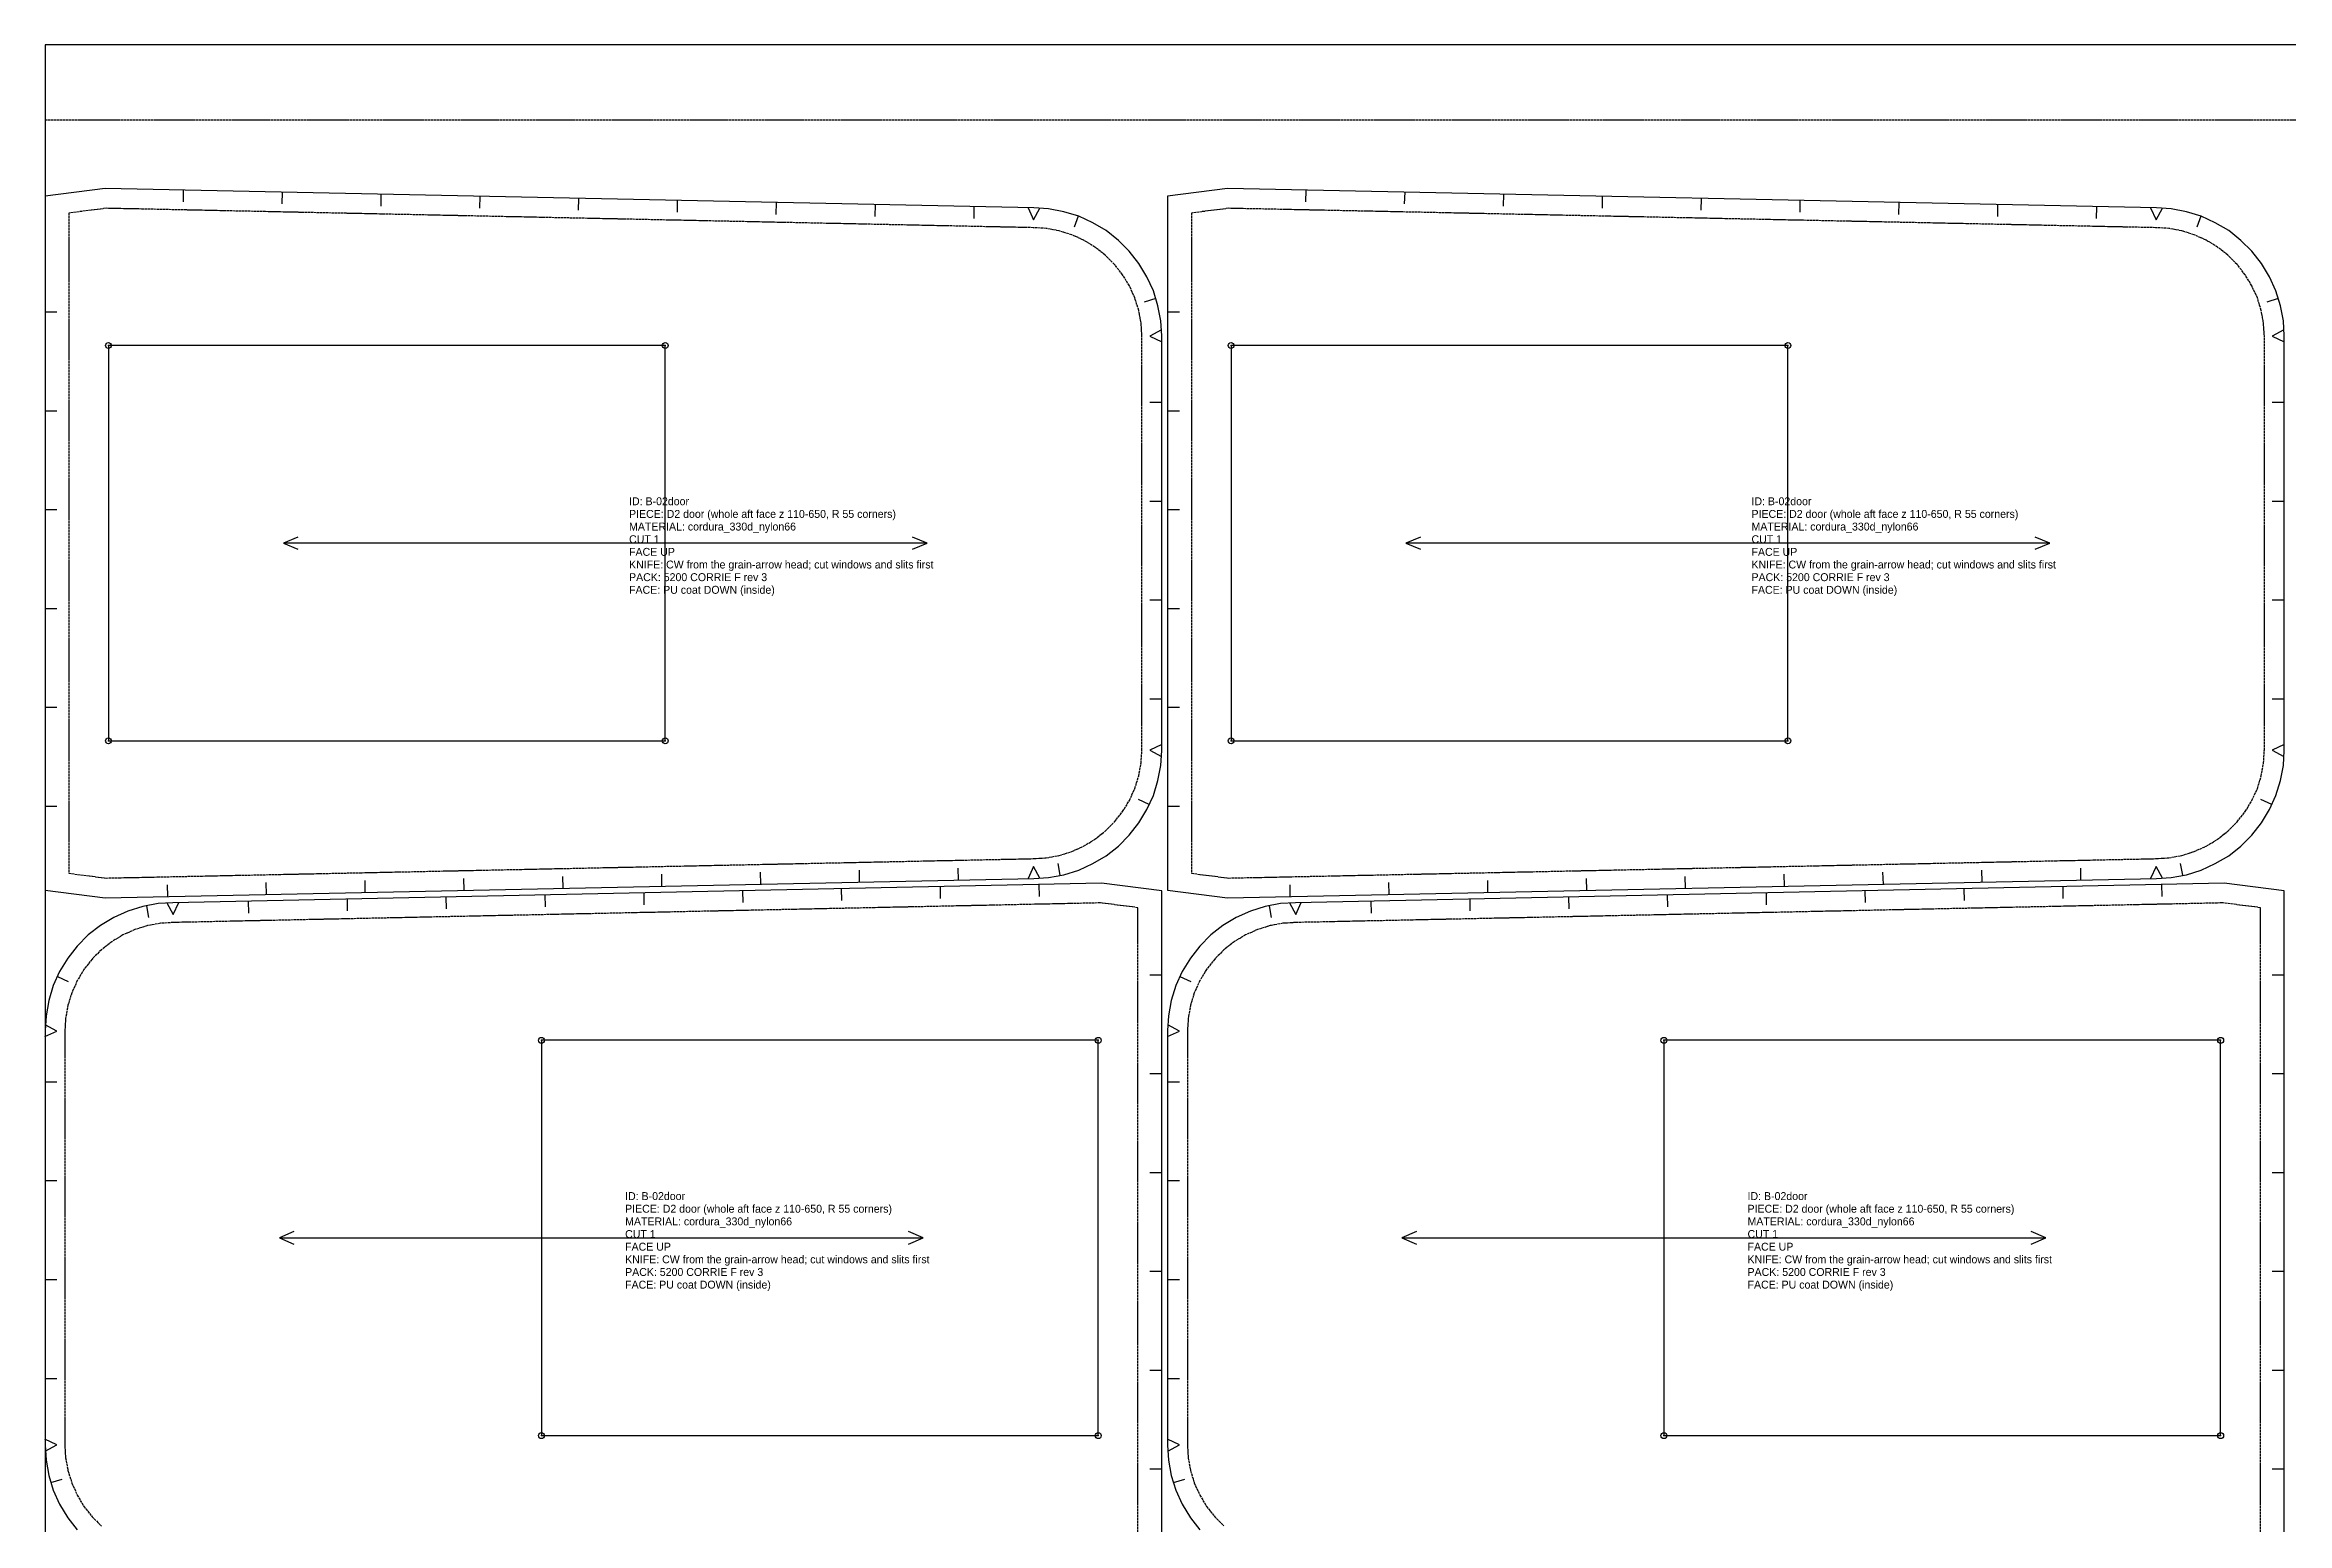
# Model space of a CAD drawing. Header units: millimetres. Extents: x 0 to 8058, y -22 to 1524.
# Drawn here: x 0 to 1134, y 776 to 1524 of the extents above; entities that cross this region are included whole.
import ezdxf

# ---------------------------------------------------------------- set-up
doc = ezdxf.new("R2010")
doc.units = ezdxf.units.MM
doc.linetypes.add('DASHED', pattern=[1.524, 1.27, -0.254])
for name, color, linetype in [('CUT', 7, 'Continuous'), ('DRILL', 4, 'Continuous'), ('GRAIN', 5, 'Continuous'), ('INTERNAL', 6, 'Continuous'), ('NOTCH', 1, 'Continuous'), ('SEW', 3, 'Continuous'), ('TEXT', 2, 'Continuous')]:
    doc.layers.add(name, color=color, linetype=linetype)

msp = doc.modelspace()

# ---------------------------------------------------------------- linework, layer by layer
at = {"layer": 'CUT'}
for points in [[(0, 1447.5), (0, 1096.3), (30.4, 1092.5), (500.2, 1102.3), (507.6, 1102.8), (515.3, 1104.2), (522.8, 1106.5), (530, 1109.8), (536.7, 1113.8), (542.9, 1118.7), (548.4, 1124.2), (553.3, 1130.4), (557.3, 1137.1), (560.6, 1144.3), (562.9, 1151.8), (564.3, 1159.5), (564.8, 1167), (564.8, 1376.8), (564.3, 1384.3), (562.9, 1392), (560.6, 1399.5), (557.3, 1406.7), (553.3, 1413.4), (548.4, 1419.6), (542.9, 1425.1), (536.7, 1430), (530, 1434), (522.8, 1437.3), (515.3, 1439.6), (507.6, 1441), (500.2, 1441.5), (30.4, 1451.3)], [(567.8, 1447.5), (567.8, 1096.3), (598.1, 1092.5), (1067.9, 1102.3), (1075.4, 1102.8), (1083.1, 1104.2), (1090.6, 1106.5), (1097.7, 1109.8), (1104.5, 1113.8), (1110.6, 1118.7), (1116.2, 1124.2), (1121, 1130.4), (1125.1, 1137.1), (1128.3, 1144.3), (1130.7, 1151.8), (1132.1, 1159.5), (1132.5, 1167), (1132.5, 1376.8), (1132.1, 1384.3), (1130.7, 1392), (1128.3, 1399.5), (1125.1, 1406.7), (1121, 1413.4), (1116.2, 1419.6), (1110.6, 1425.1), (1104.5, 1430), (1097.7, 1434), (1090.6, 1437.3), (1083.1, 1439.6), (1075.4, 1441), (1067.9, 1441.5), (598.1, 1451.3)]]:
    msp.add_lwpolyline(points, close=True, dxfattribs=at)
for points in [[(564.8, 744.8), (564.8, 1096), (534.4, 1099.9), (64.6, 1090), (57.2, 1089.6), (49.4, 1088.1), (41.9, 1085.8), (34.8, 1082.6), (28.1, 1078.5), (21.9, 1073.7), (16.3, 1068.1), (11.5, 1061.9), (7.4, 1055.2), (4.2, 1048.1), (1.9, 1040.6), (0.5, 1032.8), (0, 1025.3), (0, 815.6), (0.5, 808), (1.9, 800.3), (4.2, 792.8), (7.4, 785.7), (11.5, 778.9), (16.3, 772.8)], [(1132.5, 744.8), (1132.5, 1096), (1102.1, 1099.9), (632.4, 1090), (624.9, 1089.6), (617.2, 1088.1), (609.7, 1085.8), (602.5, 1082.6), (595.8, 1078.5), (589.6, 1073.7), (584.1, 1068.1), (579.3, 1061.9), (575.2, 1055.2), (572, 1048.1), (569.6, 1040.6), (568.2, 1032.8), (567.8, 1025.3), (567.8, 815.6), (568.2, 808), (569.6, 800.3), (572, 792.8), (575.2, 785.7), (579.3, 778.9), (584.1, 772.8)]]:
    msp.add_lwpolyline(points, dxfattribs=at)
at = {"layer": 'DRILL'}
for centre in [(32.1, 1371.9), (313.7, 1371.9), (599.9, 1371.9), (881.5, 1371.9), (32.1, 1171.9), (313.7, 1171.9), (599.9, 1171.9), (881.5, 1171.9), (251.1, 1020.4), (532.7, 1020.4), (818.8, 1020.4), (1100.4, 1020.4), (251.1, 820.4), (532.7, 820.4), (818.8, 820.4), (1100.4, 820.4)]:
    msp.add_circle(centre, 1.5, dxfattribs=at)
for p in [(32.1, 1371.9), (313.7, 1371.9), (599.9, 1371.9), (881.5, 1371.9), (32.1, 1171.9), (313.7, 1171.9), (599.9, 1171.9), (881.5, 1171.9), (251.1, 1020.4), (532.7, 1020.4), (818.8, 1020.4), (1100.4, 1020.4), (251.1, 820.4), (532.7, 820.4), (818.8, 820.4), (1100.4, 820.4)]:
    msp.add_point(p, dxfattribs=at)
at = {"layer": 'GRAIN'}
for points in [[(127.9, 1275), (120.6, 1271.9), (127.9, 1268.8)], [(446.2, 1271.9), (120.6, 1271.9)], [(438.8, 1268.8), (446.2, 1271.9), (438.8, 1275)], [(695.7, 1275), (688.3, 1271.9), (695.7, 1268.8)], [(1014, 1271.9), (688.3, 1271.9)], [(1006.6, 1268.8), (1014, 1271.9), (1006.6, 1275)], [(125.9, 923.6), (118.6, 920.4), (125.9, 917.3)], [(118.6, 920.4), (444.2, 920.4)], [(436.8, 917.3), (444.2, 920.4), (436.8, 923.6)], [(693.7, 923.6), (686.3, 920.4), (693.7, 917.3)], [(686.3, 920.4), (1012, 920.4)], [(1004.6, 917.3), (1012, 920.4), (1004.6, 923.6)]]:
    msp.add_lwpolyline(points, dxfattribs=at)
at = {"layer": 'INTERNAL', "linetype": 'CONTINUOUS'}
for points in [[(313.7, 1171.9), (313.7, 1371.9), (32.1, 1371.9), (32.1, 1171.9)], [(881.5, 1171.9), (881.5, 1371.9), (599.9, 1371.9), (599.9, 1171.9)], [(251.1, 1020.4), (251.1, 820.4), (532.7, 820.4), (532.7, 1020.4)], [(818.8, 1020.4), (818.8, 820.4), (1100.4, 820.4), (1100.4, 1020.4)]]:
    msp.add_lwpolyline(points, close=True, dxfattribs=at)
at = {"layer": 'NOTCH'}
for points in [[(69.9, 1450.5), (69.8, 1444.5)], [(119.9, 1449.5), (119.8, 1443.5)], [(169.9, 1448.4), (169.8, 1442.4)], [(219.9, 1447.4), (219.7, 1441.4)], [(269.9, 1446.3), (269.7, 1440.3)], [(319.8, 1445.3), (319.7, 1439.3)], [(369.8, 1444.2), (369.7, 1438.2)], [(419.8, 1443.2), (419.7, 1437.2)], [(469.8, 1442.1), (469.7, 1436.1)], [(497.2, 1441.6), (499.9, 1435.5), (503.2, 1441.3)], [(637.7, 1450.5), (637.5, 1444.5)], [(687.7, 1449.5), (687.5, 1443.5)], [(737.6, 1448.4), (737.5, 1442.4)], [(787.6, 1447.4), (787.5, 1441.4)], [(837.6, 1446.3), (837.5, 1440.3)], [(887.6, 1445.3), (887.5, 1439.3)], [(937.6, 1444.2), (937.5, 1438.2)], [(987.6, 1443.2), (987.5, 1437.2)], [(1037.6, 1442.1), (1037.5, 1436.1)], [(1064.9, 1441.6), (1067.7, 1435.5), (1070.9, 1441.3)], [(522.6, 1437.3), (520.6, 1431.7)], [(1090.4, 1437.3), (1088.3, 1431.7)], [(561.8, 1395.7), (556, 1393.9)], [(1129.5, 1395.7), (1123.8, 1393.9)], [(0, 1388.9), (6, 1388.9)], [(567.8, 1388.9), (573.8, 1388.9)], [(564.7, 1379.8), (558.8, 1376.6), (564.9, 1373.8)], [(1132.4, 1379.8), (1126.5, 1376.6), (1132.6, 1373.8)], [(0, 1338.9), (6, 1338.9)], [(564.8, 1343), (558.8, 1343)], [(567.8, 1338.9), (573.8, 1338.9)], [(1132.5, 1343), (1126.5, 1343)], [(564.8, 1293), (558.8, 1293)], [(1132.5, 1293), (1126.5, 1293)], [(0, 1288.9), (6, 1288.9)], [(567.8, 1288.9), (573.8, 1288.9)], [(0, 1238.9), (6, 1238.9)], [(564.8, 1243), (558.8, 1243)], [(567.8, 1238.9), (573.8, 1238.9)], [(1132.5, 1243), (1126.5, 1243)], [(564.8, 1193), (558.8, 1193)], [(1132.5, 1193), (1126.5, 1193)], [(0, 1188.9), (6, 1188.9)], [(567.8, 1188.9), (573.8, 1188.9)], [(564.9, 1170), (558.8, 1167.2), (564.7, 1164)], [(1132.6, 1170), (1126.5, 1167.2), (1132.4, 1164)], [(0, 1138.9), (6, 1138.9)], [(558.5, 1139.7), (553, 1142.2)], [(567.8, 1138.9), (573.8, 1138.9)], [(1126.3, 1139.7), (1120.8, 1142.2)], [(112, 1094.2), (111.9, 1100.2)], [(162, 1095.2), (161.9, 1101.2)], [(212, 1096.3), (211.9, 1102.3)], [(262, 1097.3), (261.9, 1103.3)], [(312, 1098.4), (311.9, 1104.4)], [(362, 1099.4), (361.9, 1105.4)], [(412, 1100.5), (411.9, 1106.5)], [(462, 1101.5), (461.8, 1107.5)], [(503.2, 1102.5), (499.9, 1108.3), (497.2, 1102.2)], [(513.5, 1103.9), (512.4, 1109.8)], [(679.8, 1094.2), (679.7, 1100.2)], [(729.8, 1095.2), (729.7, 1101.2)], [(779.8, 1096.3), (779.7, 1102.3)], [(829.8, 1097.3), (829.6, 1103.3)], [(879.8, 1098.4), (879.6, 1104.4)], [(929.8, 1099.4), (929.6, 1105.4)], [(979.7, 1100.5), (979.6, 1106.5)], [(1029.7, 1101.5), (1029.6, 1107.5)], [(1070.9, 1102.5), (1067.7, 1108.3), (1064.9, 1102.2)], [(1081.2, 1103.9), (1080.1, 1109.8)], [(61.6, 1089.9), (64.8, 1084), (67.6, 1090.1)], [(62.1, 1093.1), (61.9, 1099.1)], [(102.8, 1090.8), (102.9, 1084.8)], [(152.8, 1091.9), (152.9, 1085.9)], [(202.8, 1092.9), (202.9, 1086.9)], [(252.8, 1094), (252.9, 1088)], [(302.8, 1095), (302.9, 1089)], [(352.7, 1096.1), (352.9, 1090.1)], [(402.7, 1097.1), (402.9, 1091.1)], [(452.7, 1098.2), (452.8, 1092.2)], [(502.7, 1099.2), (502.8, 1093.2)], [(629.4, 1089.9), (632.6, 1084), (635.4, 1090.1)], [(629.8, 1093.1), (629.7, 1099.1)], [(670.6, 1090.8), (670.7, 1084.8)], [(720.6, 1091.9), (720.7, 1085.9)], [(770.5, 1092.9), (770.7, 1086.9)], [(820.5, 1094), (820.7, 1088)], [(870.5, 1095), (870.6, 1089)], [(920.5, 1096.1), (920.6, 1090.1)], [(970.5, 1097.1), (970.6, 1091.1)], [(1020.5, 1098.2), (1020.6, 1092.2)], [(1070.5, 1099.2), (1070.6, 1093.2)], [(51.3, 1088.5), (52.4, 1082.6)], [(619.1, 1088.5), (620.2, 1082.6)], [(6.3, 1052.7), (11.7, 1050.2)], [(564.8, 1053.4), (558.8, 1053.4)], [(574, 1052.7), (579.5, 1050.2)], [(1132.5, 1053.4), (1126.5, 1053.4)], [(-0.1, 1022.3), (6, 1025.1), (0.1, 1028.3)], [(567.7, 1022.3), (573.8, 1025.1), (567.9, 1028.3)], [(0, 999.4), (6, 999.4)], [(564.8, 1003.4), (558.8, 1003.4)], [(567.8, 999.4), (573.8, 999.4)], [(1132.5, 1003.4), (1126.5, 1003.4)], [(564.8, 953.4), (558.8, 953.4)], [(1132.5, 953.4), (1126.5, 953.4)], [(0, 949.4), (6, 949.4)], [(567.8, 949.4), (573.8, 949.4)], [(0, 899.4), (6, 899.4)], [(564.8, 903.4), (558.8, 903.4)], [(567.8, 899.4), (573.8, 899.4)], [(1132.5, 903.4), (1126.5, 903.4)], [(564.8, 853.4), (558.8, 853.4)], [(1132.5, 853.4), (1126.5, 853.4)], [(0, 849.4), (6, 849.4)], [(567.8, 849.4), (573.8, 849.4)], [(0.1, 812.6), (6, 815.8), (-0.1, 818.6)], [(567.9, 812.6), (573.8, 815.8), (567.7, 818.6)], [(3, 796.7), (8.7, 798.4)], [(564.8, 803.4), (558.8, 803.4)], [(570.8, 796.7), (576.5, 798.4)], [(1132.5, 803.4), (1126.5, 803.4)]]:
    msp.add_lwpolyline(points, dxfattribs=at)
at = {"layer": 'SEW', "linetype": 'DASHED'}
for points in [[(12, 1104.9), (30.9, 1102.5), (499.8, 1112.3), (506.4, 1112.7), (512.9, 1113.9), (519.3, 1115.9), (525.3, 1118.6), (531, 1122.1), (536.2, 1126.2), (540.9, 1130.9), (545, 1136.1), (548.5, 1141.8), (551.2, 1147.8), (553.2, 1154.2), (554.4, 1160.7), (554.8, 1167.3), (554.8, 1376.5), (554.4, 1383.1), (553.2, 1389.6), (551.2, 1396), (548.5, 1402), (545, 1407.7), (540.9, 1412.9), (536.2, 1417.6), (531, 1421.7), (525.3, 1425.2), (519.3, 1427.9), (512.9, 1429.9), (506.4, 1431.1), (499.8, 1431.5), (30.9, 1441.3), (12, 1438.9)], [(579.8, 1104.9), (598.7, 1102.5), (1067.5, 1112.3), (1074.2, 1112.7), (1080.7, 1113.9), (1087, 1115.9), (1093.1, 1118.6), (1098.8, 1122.1), (1104, 1126.2), (1108.7, 1130.9), (1112.8, 1136.1), (1116.2, 1141.8), (1119, 1147.8), (1120.9, 1154.2), (1122.1, 1160.7), (1122.5, 1167.3), (1122.5, 1376.5), (1122.1, 1383.1), (1120.9, 1389.6), (1119, 1396), (1116.2, 1402), (1112.8, 1407.7), (1108.7, 1412.9), (1104, 1417.6), (1098.8, 1421.7), (1093.1, 1425.2), (1087, 1427.9), (1080.7, 1429.9), (1074.2, 1431.1), (1067.5, 1431.5), (598.7, 1441.3), (579.8, 1438.9)]]:
    msp.add_lwpolyline(points, close=True, dxfattribs=at)
for points in [[(552.8, 753.4), (552.8, 1087.5), (533.9, 1089.9), (65, 1080), (58.4, 1079.6), (51.8, 1078.4), (45.5, 1076.4), (39.4, 1073.7), (33.8, 1070.3), (28.5, 1066.2), (23.8, 1061.5), (19.7, 1056.3), (16.3, 1050.6), (13.6, 1044.5), (11.6, 1038.2), (10.4, 1031.6), (10, 1025), (10, 815.9), (10.4, 809.2), (11.6, 802.7), (13.6, 796.4), (16.3, 790.3), (19.7, 784.6), (23.8, 779.4), (28.5, 774.7)], [(1120.5, 753.4), (1120.5, 1087.5), (1101.6, 1089.9), (632.8, 1080), (626.1, 1079.6), (619.6, 1078.4), (613.3, 1076.4), (607.2, 1073.7), (601.5, 1070.3), (596.3, 1066.2), (591.6, 1061.5), (587.5, 1056.3), (584.1, 1050.6), (581.3, 1044.5), (579.4, 1038.2), (578.2, 1031.6), (577.8, 1025), (577.8, 815.9), (578.2, 809.2), (579.4, 802.7), (581.3, 796.4), (584.1, 790.3), (587.5, 784.6), (591.6, 779.4), (596.3, 774.7)]]:
    msp.add_lwpolyline(points, dxfattribs=at)
at = {"layer": 'TEXT', "linetype": 'DASHED'}
msp.add_line((0, 1486), (7996.3, 1486), dxfattribs=at)
at = {"layer": 'TEXT'}
msp.add_lwpolyline([(0, 0), (7996.3, 0), (7996.3, 1524), (0, 1524)], close=True, dxfattribs=at)

# ---------------------------------------------------------------- texts
for s, p in [('ID: B-02door', (295.4, 1291.1)), ('ID: B-02door', (863.1, 1291.1)), ('PIECE: D2 door (whole aft face z 110-650, R 55 corners)', (295.4, 1284.7)), ('MATERIAL: cordura_330d_nylon66', (295.4, 1278.3)), ('PIECE: D2 door (whole aft face z 110-650, R 55 corners)', (863.1, 1284.7)), ('MATERIAL: cordura_330d_nylon66', (863.1, 1278.3)), ('CUT 1', (295.4, 1271.9)), ('CUT 1', (863.1, 1271.9)), ('FACE UP', (295.4, 1265.5)), ('KNIFE: CW from the grain-arrow head; cut windows and slits first', (295.4, 1259.1)), ('FACE UP', (863.1, 1265.5)), ('KNIFE: CW from the grain-arrow head; cut windows and slits first', (863.1, 1259.1)), ('PACK: 5200 CORRIE F rev 3', (295.4, 1252.7)), ('FACE: PU coat DOWN (inside)', (295.4, 1246.3)), ('PACK: 5200 CORRIE F rev 3', (863.1, 1252.7)), ('FACE: PU coat DOWN (inside)', (863.1, 1246.3)), ('ID: B-02door', (293.4, 939.6)), ('ID: B-02door', (861.1, 939.6)), ('PIECE: D2 door (whole aft face z 110-650, R 55 corners)', (293.4, 933.2)), ('MATERIAL: cordura_330d_nylon66', (293.4, 926.8)), ('PIECE: D2 door (whole aft face z 110-650, R 55 corners)', (861.1, 933.2)), ('MATERIAL: cordura_330d_nylon66', (861.1, 926.8)), ('CUT 1', (293.4, 920.4)), ('CUT 1', (861.1, 920.4)), ('FACE UP', (293.4, 914)), ('KNIFE: CW from the grain-arrow head; cut windows and slits first', (293.4, 907.6)), ('FACE UP', (861.1, 914)), ('KNIFE: CW from the grain-arrow head; cut windows and slits first', (861.1, 907.6)), ('PACK: 5200 CORRIE F rev 3', (293.4, 901.2)), ('FACE: PU coat DOWN (inside)', (293.4, 894.8)), ('PACK: 5200 CORRIE F rev 3', (861.1, 901.2)), ('FACE: PU coat DOWN (inside)', (861.1, 894.8))]:
    msp.add_text(s, height=4, dxfattribs=at).set_placement(p)

doc.saveas('drawing.dxf')
